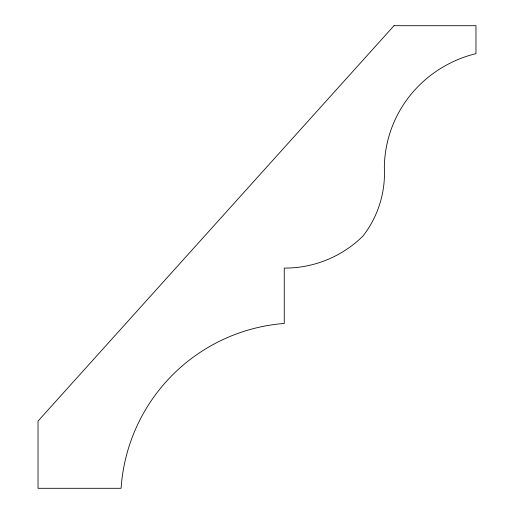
<?xml version="1.0" encoding="UTF-8"?>
<svg xmlns="http://www.w3.org/2000/svg" width="514" height="514" viewBox="0 0 514 514"><rect width="100%" height="100%" fill="white"/><g stroke="black" fill="none" stroke-linecap="round" stroke-linejoin="round"><path stroke-width="0.77" d="M394.013 25.7L38.03 421.062L38.03 488.3L121.092 488.3A177.304 177.304 0 0 1 284.255 323.454L284.255 268.083A110.96 110.96 0 0 0 362.993 236.01A102.305 102.305 0 0 0 384.331 167.86A117.449 117.449 0 0 1 418.043 86.532A121.664 121.664 0 0 1 475.97 53.642L475.97 25.7L394.013 25.7"/></g></svg>
